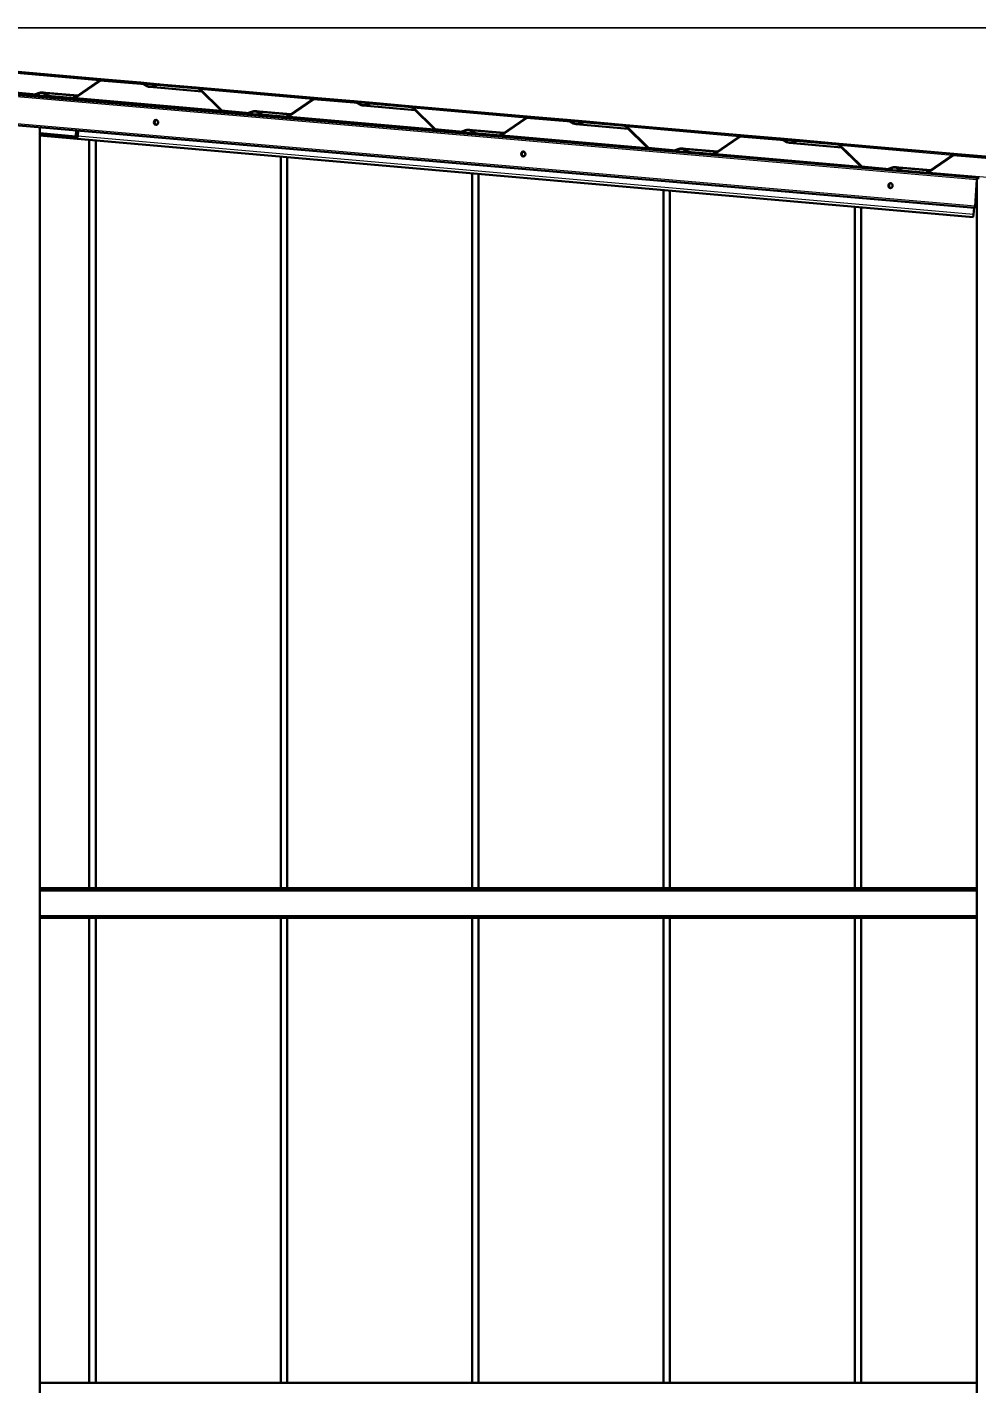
# Model space of a CAD drawing. Header units: millimetres. Extents: x 27997 to 40775, y -3198 to 5652.
# Drawn here: x 32957 to 34453, y 3399 to 5536 of the extents above; entities that cross this region are included whole.
import ezdxf

# ---------------------------------------------------------------- set-up
doc = ezdxf.new("R2010")
doc.units = ezdxf.units.MM
doc.linetypes.add('K5LT_BASIC', pattern=[0])
doc.linetypes.add('K5LT_THIN', pattern=[0])
doc.layers.add('0 VIEW0', color=7, linetype='Continuous')
doc.styles.get("Standard").update_dxf_attribs({"font": 'verdana.TTF'})
doc.dimstyles.new('ISO-25', dxfattribs={"dimtxt": 80, "dimasz": 85, "dimexe": 20, "dimexo": 0, "dimgap": 20, "dimtad": 1, "dimtxsty": 'Standard', "dimcen": 2.5, "dimadec": 0, "dimazin": 0, "dimtfac": 1, "dimtmove": 0, "dimatfit": 3, "dimfxl": 1, "dimarcsym": 0})

# ---------------------------------------------------------------- blocks, each defined once
blk = doc.blocks.new('*D131')
at = {"layer": '0 VIEW0', "color": 0, "lineweight": -2}
for p, q in [((32154.649292, 5534.515616), (36489.128625, 5536.132363)), ((32154.646327, 5534.447417), (36472.631958, 5156.672625))]:
    blk.add_line(p, q, dxfattribs=at)
blk.add_arc((32153.870131, 5534.515325), 4315.258795, 356.128604, 358.892767, dxfattribs=at)
at = {"layer": '0 VIEW0', "color": 0}
for points in [[(36482.489215, 5450.994479), (36454.157154, 5451.26296), (36469.128627, 5536.124903)], [(36445.157749, 5244.256798), (36473.406217, 5242.065491), (36452.708064, 5158.41574)]]:
    blk.add_solid(points, dxfattribs=at)
at = {"layer": 'Defpoints', "color": 0}
for p in [(32153.870131, 5534.515325), (32154.646327, 5534.447417), (32154.649292, 5534.515616), (36461.859355, 5284.140961)]:
    blk.add_point(p, dxfattribs=at)
at = {"layer": '0 VIEW0', "color": 0, "insert": (36403.554878, 5349.764146), "char_height": 80, "attachment_point": 5, "rotation": 87.510685572}
blk.add_mtext('5%%d', dxfattribs=at)
blk = doc.blocks.new('*D180')
at = {"layer": '0 VIEW0', "color": 0, "lineweight": -2}
for p, q in [((32153.9, 5534.5), (31933.1, 5534.5)), ((31953.1, 1732.1), (31953.1, 5449.5)), ((33242.9, 1647.1), (31933.1, 1647.1))]:
    blk.add_line(p, q, dxfattribs=at)
at = {"layer": '0 VIEW0', "color": 0}
for points in [[(31967.3, 5449.5), (31938.9, 5449.5), (31953.1, 5534.5)], [(31938.9, 1732.1), (31967.3, 1732.1), (31953.1, 1647.1)]]:
    blk.add_solid(points, dxfattribs=at)
at = {"layer": 'Defpoints', "color": 0}
for p in [(31953.1, 5534.5), (32153.9, 5534.5), (33242.9, 1647.1)]:
    blk.add_point(p, dxfattribs=at)
at = {"layer": '0 VIEW0', "color": 0, "insert": (31890.5, 3590.8), "char_height": 80, "attachment_point": 5, "rotation": 90}
blk.add_mtext('4990*', dxfattribs=at)

msp = doc.modelspace()

# ---------------------------------------------------------------- linework, layer by layer
at = {"layer": '0 VIEW0', "color": 5, "linetype": 'K5LT_THIN', "lineweight": 9}
for p, q in [((34452.974736, 5295.79366), (32216.240689, 5488.41555)), ((34453.128528, 5298.225039), (32217.559986, 5490.746559)), ((34388.959599, 5304.556298), (32226.909917, 5490.746559)), ((32893.380321, 5467.584969), (33070.792464, 5452.063418)), ((33071.53548, 5451.684069), (33141.916184, 5445.526555)), ((34450.264738, 5253.835497), (32213.530691, 5446.457386)), ((32926.520538, 5435.049079), (32971.364327, 5431.125756)), ((32970.201088, 5429.968302), (32988.606711, 5428.358018)), ((32976.124654, 5432.322614), (32983.18196, 5431.70518)), ((32983.835338, 5432.061079), (33035.123766, 5427.573923)), ((33140.971608, 5446.868419), (33159.37723, 5445.258136)), ((33146.396359, 5443.521258), (33153.453665, 5442.903823)), ((33154.035316, 5442.439873), (33230.860658, 5435.718526)), ((33159.958881, 5444.794185), (33227.358498, 5438.897483)), ((33229.392297, 5438.187731), (33406.804441, 5422.666179)), ((32976.177432, 5426.223692), (32976.177432, 5428.158722)), ((32989.260089, 5428.713918), (33031.122791, 5425.051406)), ((33033.248939, 5425.39721), (33261.734913, 5405.407277)), ((33407.547457, 5422.28683), (33477.92816, 5416.129316)), ((33476.983584, 5417.47118), (33495.389206, 5415.860897)), ((33482.408335, 5414.124019), (33489.465641, 5413.506584)), ((33490.047292, 5413.042634), (33566.872634, 5406.321287)), ((33495.970857, 5415.396946), (33563.370474, 5409.500244)), ((33565.404273, 5408.790492), (33742.816417, 5393.268941)), ((33262.532514, 5405.65184), (33307.376303, 5401.728517)), ((33306.213065, 5400.571063), (33324.618687, 5398.96078)), ((33312.13663, 5402.925375), (33319.193936, 5402.307941)), ((33319.847314, 5402.663841), (33371.135742, 5398.176685)), ((33325.272065, 5399.316679), (33367.134767, 5395.654167)), ((33369.260916, 5395.999971), (33597.746889, 5376.010039)), ((33743.559433, 5392.889591), (33813.940136, 5386.732077)), ((33812.99556, 5388.073942), (33831.401183, 5386.463658)), ((32976.177432, 2574.347179), (32976.177432, 5378.534689)), ((33033.057897, 5364.522036), (32976.699371, 5369.452768)), ((33598.54449, 5376.254602), (33643.388279, 5372.331278)), ((33642.225041, 5371.173824), (33660.630663, 5369.563541)), ((33648.148606, 5373.528137), (33655.205912, 5372.910702)), ((33655.859291, 5373.266602), (33707.147718, 5368.779446)), ((33661.284041, 5369.919441), (33703.146744, 5366.256929)), ((33705.272892, 5366.602732), (33933.758865, 5346.6128)), ((33818.420311, 5384.72678), (33825.477617, 5384.109346)), ((33826.059268, 5383.645395), (33902.884611, 5376.924049)), ((33831.982833, 5385.999708), (33899.38245, 5380.103005)), ((33901.416249, 5379.393253), (34078.828393, 5363.871702)), ((34447.88161, 5240.741), (33036.418924, 5364.227984)), ((33934.556466, 5346.857363), (33979.400255, 5342.93404)), ((33984.160582, 5344.130898), (33991.217889, 5343.513464)), ((33991.871267, 5343.869363), (34043.159695, 5339.382207)), ((34079.571409, 5363.492352), (34149.952113, 5357.334839)), ((34149.007536, 5358.676703), (34167.413159, 5357.06642)), ((34154.432287, 5355.329541), (34161.489594, 5354.712107)), ((34162.071244, 5354.248156), (34238.896587, 5347.52681)), ((34167.994809, 5356.602469), (34235.394426, 5350.705766)), ((34237.428225, 5349.996015), (34414.840369, 5334.474463)), ((33978.237017, 5341.776585), (33996.64264, 5340.166302)), ((33997.296018, 5340.522202), (34039.15872, 5336.85969)), ((34041.284868, 5337.205494), (34269.770841, 5317.215561)), ((34415.583385, 5334.095114), (34485.964089, 5327.9376)), ((34270.568443, 5317.460124), (34315.412231, 5313.536801)), ((34314.248993, 5312.379347), (34332.654616, 5310.769063)), ((34320.172558, 5314.733659), (34327.229865, 5314.116225)), ((34327.883243, 5314.472125), (34379.171671, 5309.984969)), ((34333.307994, 5311.124963), (34375.170696, 5307.462451)), ((34377.296844, 5307.808255), (34605.782818, 5287.818322)), ((32976.699371, 4175.5229), (34452.974736, 4175.5229)), ((32976.699371, 4136.564854), (34452.974736, 4136.564854))]:
    msp.add_line(p, q, dxfattribs=at)
at = {"layer": '0 VIEW0', "color": 5, "linetype": 'K5LT_BASIC', "lineweight": 30}
for p, q in [((32226.959918, 5490.744413), (34387.384385, 5304.694112)), ((32886.201124, 5470.444666), (33078.359174, 5453.633015)), ((32886.201124, 5470.444666), (33078.359174, 5453.633015)), ((32886.201124, 5470.444666), (33078.359174, 5453.633015)), ((32886.201124, 5470.444666), (33078.359174, 5453.633015)), ((32886.201124, 5470.444666), (33078.359174, 5453.633015)), ((32886.201124, 5470.444666), (33078.359174, 5453.633015)), ((32886.201124, 5470.444666), (33078.359174, 5453.633015)), ((32886.201124, 5470.444666), (33078.359174, 5453.633015)), ((32886.201124, 5470.444666), (33078.359174, 5453.633015)), ((32886.201124, 5470.444666), (33078.359174, 5453.633015)), ((32886.201124, 5470.444666), (33078.359174, 5453.633015)), ((32886.201124, 5470.444666), (33078.359174, 5453.633015)), ((32886.201124, 5470.444666), (33078.359174, 5453.633015)), ((32886.201124, 5470.444666), (33078.359174, 5453.633015)), ((32886.201124, 5470.444666), (33078.359174, 5453.633015)), ((32886.201124, 5470.444666), (33078.359174, 5453.633015)), ((32886.201124, 5470.444666), (33078.359174, 5453.633015)), ((32886.201124, 5470.444666), (33078.359174, 5453.633015)), ((32909.088562, 5468.442274), (33078.359174, 5453.633015)), ((32938.10982, 5465.903243), (33078.359174, 5453.633015)), ((33070.792464, 5452.063418), (33032.505923, 5425.776559)), ((33033.248939, 5425.39721), (33071.53548, 5451.684069)), ((33078.311639, 5453.089677), (33135.125296, 5448.119127)), ((33135.172832, 5448.662464), (33078.359174, 5453.633015)), ((32214.498876, 5444.128523), (34450.117419, 5251.602698)), ((32932.902134, 5431.94482), (32964.178876, 5429.208459)), ((32964.226412, 5429.751797), (32932.94967, 5432.488157)), ((32964.178876, 5429.208459), (32994.405487, 5426.563974)), ((32964.178876, 5429.208459), (32994.405479, 5426.563974)), ((32964.178876, 5429.208459), (32994.405479, 5426.563974)), ((32964.178876, 5429.208459), (32994.405487, 5426.563974)), ((32964.178876, 5429.208459), (32994.405479, 5426.563974)), ((32964.178876, 5429.208459), (32994.405487, 5426.563974)), ((32964.178876, 5429.208459), (32994.405487, 5426.563974)), ((32964.178876, 5429.208459), (32994.405479, 5426.563974)), ((32964.178876, 5429.208459), (32994.405479, 5426.563974)), ((32964.178876, 5429.208459), (32994.405479, 5426.563974)), ((32964.178876, 5429.208459), (32994.405487, 5426.563974)), ((32964.178876, 5429.208459), (32994.405487, 5426.563974)), ((32964.178876, 5429.208459), (32994.405487, 5426.563974)), ((32964.178876, 5429.208459), (32994.405479, 5426.563974)), ((32964.178876, 5429.208459), (32994.405487, 5426.563974)), ((32964.178876, 5429.208459), (32994.405479, 5426.563974)), ((32964.178876, 5429.208459), (32994.405479, 5426.563974)), ((32964.178876, 5429.208459), (32994.405479, 5426.563974)), ((32964.178876, 5429.208459), (32994.405479, 5426.563974)), ((32975.543003, 5432.786565), (32969.619438, 5430.432252)), ((32970.201088, 5429.968302), (32976.124654, 5432.322614)), ((32979.76754, 5433.319588), (33036.289838, 5428.374528)), ((32983.18196, 5431.70518), (32988.606711, 5428.358018)), ((32989.260089, 5428.713918), (32983.835338, 5432.061079)), ((33135.172832, 5448.662464), (33165.399443, 5446.017978)), ((33135.172832, 5448.662464), (33165.399443, 5446.017978)), ((33135.172832, 5448.662464), (33165.399443, 5446.017978)), ((33135.172832, 5448.662464), (33165.399443, 5446.017978)), ((33135.172832, 5448.662464), (33165.399443, 5446.017978)), ((33135.172832, 5448.662464), (33165.399443, 5446.017978)), ((33135.172832, 5448.662464), (33165.399443, 5446.017978)), ((33135.172832, 5448.662464), (33165.399443, 5446.017978)), ((33135.172832, 5448.662464), (33165.399443, 5446.017978)), ((33135.172832, 5448.662464), (33165.399443, 5446.017978)), ((33135.172832, 5448.662464), (33165.399443, 5446.017978)), ((33135.172832, 5448.662464), (33165.399443, 5446.017978)), ((33135.172832, 5448.662464), (33165.399443, 5446.017978)), ((33135.172832, 5448.662464), (33165.399443, 5446.017978)), ((33135.172832, 5448.662464), (33165.399443, 5446.017978)), ((33135.172832, 5448.662464), (33165.399443, 5446.017978)), ((33135.172832, 5448.662464), (33165.399443, 5446.017978)), ((33135.172832, 5448.662464), (33165.399443, 5446.017978)), ((33135.172832, 5448.662464), (33165.399443, 5446.017978)), ((33135.172832, 5448.662464), (33165.399443, 5446.017978)), ((33135.172832, 5448.662464), (33165.399443, 5446.017978)), ((33140.31823, 5446.512519), (33145.74298, 5443.165358)), ((33146.396359, 5443.521258), (33140.971608, 5446.868419)), ((33149.810779, 5441.906849), (33231.869992, 5434.727598)), ((33159.37723, 5445.258136), (33153.453665, 5442.903823)), ((33154.035316, 5442.439873), (33159.958881, 5444.794185)), ((33165.351907, 5445.474641), (33222.165564, 5440.50409)), ((33222.2131, 5441.047427), (33165.399443, 5446.017978)), ((33222.2131, 5441.047427), (33414.371151, 5424.235776)), ((33222.2131, 5441.047427), (33414.371151, 5424.235776)), ((33222.2131, 5441.047427), (33414.371151, 5424.235776)), ((33222.2131, 5441.047427), (33414.371151, 5424.235776)), ((33222.2131, 5441.047427), (33414.371151, 5424.235776)), ((33222.2131, 5441.047427), (33414.371151, 5424.235776)), ((33222.2131, 5441.047427), (33414.371151, 5424.235776)), ((33222.2131, 5441.047427), (33414.371151, 5424.235776)), ((33222.2131, 5441.047427), (33414.371151, 5424.235776)), ((33222.2131, 5441.047427), (33414.371151, 5424.235776)), ((33222.2131, 5441.047427), (33414.371151, 5424.235776)), ((33222.2131, 5441.047427), (33414.371151, 5424.235776)), ((33222.2131, 5441.047427), (33414.371151, 5424.235776)), ((33222.2131, 5441.047427), (33414.371151, 5424.235776)), ((33222.2131, 5441.047427), (33414.371151, 5424.235776)), ((33222.2131, 5441.047427), (33414.371151, 5424.235776)), ((33222.2131, 5441.047427), (33414.371151, 5424.235776)), ((33222.2131, 5441.047427), (33414.371151, 5424.235776)), ((33222.2131, 5441.047427), (33414.371151, 5424.235776)), ((33222.2131, 5441.047427), (33414.371151, 5424.235776)), ((33222.2131, 5441.047427), (33414.371151, 5424.235776)), ((33222.2131, 5441.047427), (33414.371151, 5424.235776)), ((33228.594696, 5437.943168), (33261.734913, 5405.407277)), ((33262.532514, 5405.65184), (33229.392297, 5438.187731)), ((32976.699371, 5426.178744), (32976.699371, 5428.113058)), ((32994.405487, 5426.563974), (32976.699371, 5428.113058)), ((32994.405487, 5426.563974), (33025.682229, 5423.827613)), ((33025.729765, 5424.37095), (32994.453023, 5427.107311)), ((33034.789996, 5423.030787), (33025.682229, 5423.827613)), ((33025.682229, 5423.827613), (33268.91411, 5402.547581)), ((33025.682229, 5423.827613), (33268.91411, 5402.547581)), ((33025.682229, 5423.827613), (33268.91411, 5402.547581)), ((33025.682229, 5423.827613), (33268.91411, 5402.547581)), ((33025.682229, 5423.827613), (33268.91411, 5402.547581)), ((33025.682229, 5423.827613), (33268.91411, 5402.547581)), ((33025.682229, 5423.827613), (33268.91411, 5402.547581)), ((33025.682229, 5423.827613), (33268.914101, 5402.547582)), ((33025.682229, 5423.827613), (33268.914101, 5402.547582)), ((33025.682229, 5423.827613), (33268.91411, 5402.547581)), ((33025.682229, 5423.827613), (33268.91411, 5402.547581)), ((33025.682229, 5423.827613), (33268.91411, 5402.547581)), ((33025.682229, 5423.827613), (33268.91411, 5402.547581)), ((33025.682229, 5423.827613), (33268.91411, 5402.547581)), ((33025.682229, 5423.827613), (33268.91411, 5402.547581)), ((33025.682229, 5423.827613), (33268.914101, 5402.547582)), ((33025.682229, 5423.827613), (33268.91411, 5402.547581)), ((33025.682229, 5423.827613), (33268.914101, 5402.547582)), ((33025.682229, 5423.827613), (33268.914101, 5402.547582)), ((33268.91411, 5402.547581), (33034.789996, 5423.030787)), ((33034.789996, 5423.030787), (33268.914101, 5402.547582)), ((33034.789996, 5423.030787), (33268.914101, 5402.547582)), ((33034.789996, 5423.030787), (33268.914101, 5402.547582)), ((33406.804441, 5422.666179), (33368.5179, 5396.379321)), ((33369.260916, 5395.999971), (33407.547457, 5422.28683)), ((33414.323615, 5423.692439), (33471.137272, 5418.721888)), ((33471.184808, 5419.265225), (33414.371151, 5424.235776)), ((33471.184808, 5419.265225), (33501.411419, 5416.620739)), ((33471.184808, 5419.265225), (33501.411419, 5416.620739)), ((33471.184808, 5419.265225), (33501.411419, 5416.620739)), ((33471.184808, 5419.265225), (33501.411419, 5416.620739)), ((33471.184808, 5419.265225), (33501.411419, 5416.620739)), ((33471.184808, 5419.265225), (33501.411419, 5416.620739)), ((33471.184808, 5419.265225), (33501.411419, 5416.620739)), ((33471.184808, 5419.265225), (33501.411419, 5416.620739)), ((33471.184808, 5419.265225), (33501.411419, 5416.620739)), ((33471.184808, 5419.265225), (33501.411419, 5416.620739)), ((33471.184808, 5419.265225), (33501.411419, 5416.620739)), ((33471.184808, 5419.265225), (33501.411419, 5416.620739)), ((33471.184808, 5419.265225), (33501.411419, 5416.620739)), ((33471.184808, 5419.265225), (33501.411419, 5416.620739)), ((33471.184808, 5419.265225), (33501.411419, 5416.620739)), ((33471.184808, 5419.265225), (33501.411419, 5416.620739)), ((33471.184808, 5419.265225), (33501.411419, 5416.620739)), ((33471.184808, 5419.265225), (33501.411419, 5416.620739)), ((33471.184808, 5419.265225), (33501.411419, 5416.620739)), ((33471.184808, 5419.265225), (33501.411419, 5416.620739)), ((33471.184808, 5419.265225), (33501.411419, 5416.620739)), ((33471.184808, 5419.265225), (33501.411419, 5416.620739)), ((33471.184808, 5419.265225), (33501.411419, 5416.620739)), ((33476.330206, 5417.115281), (33481.754957, 5413.768119)), ((33482.408335, 5414.124019), (33476.983584, 5417.47118)), ((33485.822755, 5412.50961), (33567.881968, 5405.330359)), ((33495.389206, 5415.860897), (33489.465641, 5413.506584)), ((33490.047292, 5413.042634), (33495.970857, 5415.396946)), ((33501.363883, 5416.077402), (33558.17754, 5411.106851)), ((33558.225076, 5411.650188), (33501.411419, 5416.620739)), ((33558.225076, 5411.650188), (33750.383127, 5394.838537)), ((33558.225076, 5411.650188), (33750.383127, 5394.838537)), ((33558.225076, 5411.650188), (33750.383127, 5394.838537)), ((33558.225076, 5411.650188), (33750.383127, 5394.838537)), ((33558.225076, 5411.650188), (33750.383127, 5394.838537)), ((33558.225076, 5411.650188), (33750.383127, 5394.838537)), ((33558.225076, 5411.650188), (33750.383127, 5394.838537)), ((33558.225076, 5411.650188), (33750.383127, 5394.838537)), ((33558.225076, 5411.650188), (33750.383127, 5394.838537)), ((33558.225076, 5411.650188), (33750.383127, 5394.838537)), ((33558.225076, 5411.650188), (33750.383127, 5394.838537)), ((33558.225076, 5411.650188), (33750.383127, 5394.838537)), ((33558.225076, 5411.650188), (33750.383127, 5394.838537)), ((33558.225076, 5411.650188), (33750.383127, 5394.838537)), ((33558.225076, 5411.650188), (33750.383127, 5394.838537)), ((33558.225076, 5411.650188), (33750.383127, 5394.838537)), ((33558.225076, 5411.650188), (33750.383127, 5394.838537)), ((33558.225076, 5411.650188), (33750.383127, 5394.838537)), ((33558.225076, 5411.650188), (33750.383127, 5394.838537)), ((33558.225076, 5411.650188), (33750.383127, 5394.838537)), ((33558.225076, 5411.650188), (33750.383127, 5394.838537)), ((33558.225076, 5411.650188), (33750.383127, 5394.838537)), ((33558.225076, 5411.650188), (33750.383127, 5394.838537)), ((33558.225076, 5411.650188), (33750.383127, 5394.838537)), ((33564.606672, 5408.545929), (33597.746889, 5376.010039)), ((33598.54449, 5376.254602), (33565.404273, 5408.790492)), ((33268.91411, 5402.547581), (33300.190852, 5399.811221)), ((33300.238388, 5400.354558), (33268.961646, 5403.090918)), ((33330.417463, 5397.166735), (33300.190852, 5399.811221)), ((33300.190852, 5399.811221), (33330.417463, 5397.166735)), ((33300.190852, 5399.811221), (33330.417463, 5397.166735)), ((33300.190852, 5399.811221), (33330.417463, 5397.166735)), ((33300.190852, 5399.811221), (33330.417463, 5397.166735)), ((33300.190852, 5399.811221), (33330.417463, 5397.166735)), ((33300.190852, 5399.811221), (33330.417463, 5397.166735)), ((33300.190852, 5399.811221), (33330.417463, 5397.166735)), ((33300.190852, 5399.811221), (33330.417463, 5397.166735)), ((33300.190852, 5399.811221), (33330.417463, 5397.166735)), ((33300.190852, 5399.811221), (33330.417463, 5397.166735)), ((33300.190852, 5399.811221), (33330.417463, 5397.166735)), ((33300.190852, 5399.811221), (33330.417463, 5397.166735)), ((33300.190852, 5399.811221), (33330.417463, 5397.166735)), ((33300.190852, 5399.811221), (33330.417463, 5397.166735)), ((33300.190852, 5399.811221), (33330.417463, 5397.166735)), ((33300.190852, 5399.811221), (33330.417463, 5397.166735)), ((33300.190852, 5399.811221), (33330.417463, 5397.166735)), ((33300.190852, 5399.811221), (33330.417463, 5397.166735)), ((33300.190852, 5399.811221), (33330.417463, 5397.166735)), ((33300.190852, 5399.811221), (33330.417463, 5397.166735)), ((33300.190852, 5399.811221), (33330.417463, 5397.166735)), ((33300.190852, 5399.811221), (33330.417463, 5397.166735)), ((33300.190852, 5399.811221), (33330.417463, 5397.166735)), ((33311.554979, 5403.389326), (33305.631414, 5401.035014)), ((33306.213065, 5400.571063), (33312.13663, 5402.925375)), ((33315.779516, 5403.92235), (33372.301815, 5398.977289)), ((33319.193936, 5402.307941), (33324.618687, 5398.96078)), ((33325.272065, 5399.316679), (33319.847314, 5402.663841)), ((33330.417463, 5397.166735), (33361.694206, 5394.430375)), ((33361.741741, 5394.973712), (33330.464999, 5397.710072)), ((33604.926086, 5373.150342), (33361.694206, 5394.430375)), ((33361.694206, 5394.430375), (33604.926076, 5373.150343)), ((33361.694206, 5394.430375), (33604.926076, 5373.150343)), ((33361.694206, 5394.430375), (33604.926076, 5373.150343)), ((33361.694206, 5394.430375), (33604.926076, 5373.150343)), ((33361.694206, 5394.430375), (33604.926076, 5373.150343)), ((33361.694206, 5394.430375), (33604.926076, 5373.150343)), ((33361.694206, 5394.430375), (33604.926076, 5373.150343)), ((33361.694206, 5394.430375), (33604.926076, 5373.150343)), ((33361.694206, 5394.430375), (33604.926086, 5373.150342)), ((33361.694206, 5394.430375), (33604.926076, 5373.150343)), ((33361.694206, 5394.430375), (33604.926076, 5373.150343)), ((33361.694206, 5394.430375), (33604.926076, 5373.150343)), ((33361.694206, 5394.430375), (33604.926076, 5373.150343)), ((33361.694206, 5394.430375), (33604.926076, 5373.150343)), ((33361.694206, 5394.430375), (33604.926086, 5373.150342)), ((33361.694206, 5394.430375), (33604.926076, 5373.150343)), ((33361.694206, 5394.430375), (33604.926076, 5373.150343)), ((33361.694206, 5394.430375), (33604.926076, 5373.150343)), ((33361.694206, 5394.430375), (33604.926076, 5373.150343)), ((33361.694206, 5394.430375), (33604.926076, 5373.150343)), ((33361.694206, 5394.430375), (33604.926076, 5373.150343)), ((33361.694206, 5394.430375), (33604.926076, 5373.150343)), ((33361.694206, 5394.430375), (33604.926076, 5373.150343)), ((33361.694206, 5394.430375), (33604.926076, 5373.150343)), ((33742.816417, 5393.268941), (33704.529876, 5366.982082)), ((33705.272892, 5366.602732), (33743.559433, 5392.889591)), ((33750.335591, 5394.2952), (33807.149248, 5389.324649)), ((33807.196784, 5389.867986), (33750.383127, 5394.838537)), ((33807.196784, 5389.867986), (33837.423395, 5387.2235)), ((33807.196784, 5389.867986), (33837.423395, 5387.2235)), ((33807.196784, 5389.867986), (33837.423395, 5387.2235)), ((33807.196784, 5389.867986), (33837.423395, 5387.2235)), ((33807.196784, 5389.867986), (33837.423395, 5387.2235)), ((33807.196784, 5389.867986), (33837.423395, 5387.2235)), ((33807.196784, 5389.867986), (33837.423395, 5387.2235)), ((33807.196784, 5389.867986), (33837.423395, 5387.2235)), ((33807.196784, 5389.867986), (33837.423395, 5387.2235)), ((33807.196784, 5389.867986), (33837.423395, 5387.2235)), ((33807.196784, 5389.867986), (33837.423395, 5387.2235)), ((33807.196784, 5389.867986), (33837.423395, 5387.2235)), ((33807.196784, 5389.867986), (33837.423395, 5387.2235)), ((33807.196784, 5389.867986), (33837.423395, 5387.2235)), ((33807.196784, 5389.867986), (33837.423395, 5387.2235)), ((33807.196784, 5389.867986), (33837.423395, 5387.2235)), ((33807.196784, 5389.867986), (33837.423395, 5387.2235)), ((33807.196784, 5389.867986), (33837.423395, 5387.2235)), ((33807.196784, 5389.867986), (33837.423395, 5387.2235)), ((33807.196784, 5389.867986), (33837.423395, 5387.2235)), ((33807.196784, 5389.867986), (33837.423395, 5387.2235)), ((33807.196784, 5389.867986), (33837.423395, 5387.2235)), ((33807.196784, 5389.867986), (33837.423395, 5387.2235)), ((33807.196784, 5389.867986), (33837.423395, 5387.2235)), ((33807.196784, 5389.867986), (33837.423395, 5387.2235)), ((33812.342182, 5387.718042), (33817.766933, 5384.37088)), ((33818.420311, 5384.72678), (33812.99556, 5388.073942)), ((33831.401183, 5386.463658), (33825.477617, 5384.109346)), ((33837.375859, 5386.680163), (33894.189516, 5381.709612)), ((33894.237052, 5382.25295), (33837.423395, 5387.2235)), ((32976.699371, 2574.347179), (32976.699371, 5378.489741)), ((33029.527098, 5362.875598), (32976.699371, 5367.497425)), ((32976.699371, 5365.542082), (33029.357328, 5360.935108)), ((33033.849327, 5373.568131), (33033.057897, 5364.522036)), ((33036.418924, 5364.227984), (33037.210755, 5373.278653)), ((33604.926086, 5373.150342), (33636.202828, 5370.413982)), ((33636.250364, 5370.957319), (33604.973622, 5373.69368)), ((33666.429439, 5367.769496), (33636.202828, 5370.413982)), ((33636.202828, 5370.413982), (33666.429429, 5367.769497)), ((33636.202828, 5370.413982), (33666.429439, 5367.769496)), ((33636.202828, 5370.413982), (33666.429429, 5367.769497)), ((33636.202828, 5370.413982), (33666.429439, 5367.769496)), ((33636.202828, 5370.413982), (33666.429429, 5367.769497)), ((33636.202828, 5370.413982), (33666.429429, 5367.769497)), ((33636.202828, 5370.413982), (33666.429429, 5367.769497)), ((33636.202828, 5370.413982), (33666.429429, 5367.769497)), ((33636.202828, 5370.413982), (33666.429429, 5367.769497)), ((33636.202828, 5370.413982), (33666.429439, 5367.769496)), ((33636.202828, 5370.413982), (33666.429429, 5367.769497)), ((33636.202828, 5370.413982), (33666.429429, 5367.769497)), ((33636.202828, 5370.413982), (33666.429429, 5367.769497)), ((33636.202828, 5370.413982), (33666.429429, 5367.769497)), ((33636.202828, 5370.413982), (33666.429429, 5367.769497)), ((33636.202828, 5370.413982), (33666.429439, 5367.769496)), ((33636.202828, 5370.413982), (33666.429429, 5367.769497)), ((33636.202828, 5370.413982), (33666.429429, 5367.769497)), ((33636.202828, 5370.413982), (33666.429429, 5367.769497)), ((33636.202828, 5370.413982), (33666.429429, 5367.769497)), ((33636.202828, 5370.413982), (33666.429429, 5367.769497)), ((33636.202828, 5370.413982), (33666.429429, 5367.769497)), ((33636.202828, 5370.413982), (33666.429429, 5367.769497)), ((33636.202828, 5370.413982), (33666.429429, 5367.769497)), ((33636.202828, 5370.413982), (33666.429429, 5367.769497)), ((33647.566955, 5373.992087), (33641.64339, 5371.637775)), ((33642.225041, 5371.173824), (33648.148606, 5373.528137)), ((33651.791492, 5374.525111), (33708.313791, 5369.580051)), ((33655.205912, 5372.910702), (33660.630663, 5369.563541)), ((33661.284041, 5369.919441), (33655.859291, 5373.266602)), ((33666.429439, 5367.769496), (33697.706182, 5365.033136)), ((33697.753718, 5365.576473), (33666.476975, 5368.312833)), ((33940.938062, 5343.753104), (33697.706182, 5365.033136)), ((33697.706182, 5365.033136), (33940.938062, 5343.753104)), ((33697.706182, 5365.033136), (33940.938062, 5343.753104)), ((33697.706182, 5365.033136), (33940.938062, 5343.753104)), ((33697.706182, 5365.033136), (33940.938062, 5343.753104)), ((33697.706182, 5365.033136), (33940.938062, 5343.753104)), ((33697.706182, 5365.033136), (33940.938062, 5343.753104)), ((33697.706182, 5365.033136), (33940.938062, 5343.753104)), ((33697.706182, 5365.033136), (33940.938062, 5343.753104)), ((33697.706182, 5365.033136), (33940.938062, 5343.753104)), ((33697.706182, 5365.033136), (33940.938062, 5343.753104)), ((33697.706182, 5365.033136), (33940.938062, 5343.753104)), ((33697.706182, 5365.033136), (33940.938062, 5343.753104)), ((33697.706182, 5365.033136), (33940.938062, 5343.753104)), ((33697.706182, 5365.033136), (33940.938062, 5343.753104)), ((33697.706182, 5365.033136), (33940.938062, 5343.753104)), ((33697.706182, 5365.033136), (33940.938062, 5343.753104)), ((33697.706182, 5365.033136), (33940.938062, 5343.753104)), ((33697.706182, 5365.033136), (33940.938062, 5343.753104)), ((33697.706182, 5365.033136), (33940.938062, 5343.753104)), ((33697.706182, 5365.033136), (33940.938062, 5343.753104)), ((33697.706182, 5365.033136), (33940.938062, 5343.753104)), ((33697.706182, 5365.033136), (33940.938062, 5343.753104)), ((33697.706182, 5365.033136), (33940.938062, 5343.753104)), ((33697.706182, 5365.033136), (33940.938062, 5343.753104)), ((33697.706182, 5365.033136), (33940.938062, 5343.753104)), ((33697.706182, 5365.033136), (33940.938062, 5343.753104)), ((33821.834731, 5383.112371), (33903.893944, 5375.933121)), ((33826.059268, 5383.645395), (33831.982833, 5385.999708)), ((33894.237052, 5382.25295), (34086.395103, 5365.441298)), ((33894.237052, 5382.25295), (34086.395103, 5365.441298)), ((33894.237052, 5382.25295), (34086.395103, 5365.441298)), ((33894.237052, 5382.25295), (34086.395103, 5365.441298)), ((33894.237052, 5382.25295), (34086.395103, 5365.441298)), ((33894.237052, 5382.25295), (34086.395103, 5365.441298)), ((33894.237052, 5382.25295), (34086.395103, 5365.441298)), ((33894.237052, 5382.25295), (34086.395103, 5365.441298)), ((33894.237052, 5382.25295), (34086.395103, 5365.441298)), ((33894.237052, 5382.25295), (34086.395103, 5365.441298)), ((33894.237052, 5382.25295), (34086.395103, 5365.441298)), ((33894.237052, 5382.25295), (34086.395103, 5365.441298)), ((33894.237052, 5382.25295), (34086.395103, 5365.441298)), ((33894.237052, 5382.25295), (34086.395103, 5365.441298)), ((33894.237052, 5382.25295), (34086.395103, 5365.441298)), ((33894.237052, 5382.25295), (34086.395103, 5365.441298)), ((33894.237052, 5382.25295), (34086.395103, 5365.441298)), ((33894.237052, 5382.25295), (34086.395103, 5365.441298)), ((33894.237052, 5382.25295), (34086.395103, 5365.441298)), ((33894.237052, 5382.25295), (34086.395103, 5365.441298)), ((33894.237052, 5382.25295), (34086.395103, 5365.441298)), ((33894.237052, 5382.25295), (34086.395103, 5365.441298)), ((33894.237052, 5382.25295), (34086.395103, 5365.441298)), ((33894.237052, 5382.25295), (34086.395103, 5365.441298)), ((33894.237052, 5382.25295), (34086.395103, 5365.441298)), ((33894.237052, 5382.25295), (34086.395103, 5365.441298)), ((33900.618648, 5379.14869), (33933.758865, 5346.6128)), ((33934.556466, 5346.857363), (33901.416249, 5379.393253)), ((34143.20876, 5360.470748), (34086.395103, 5365.441298)), ((34447.542068, 5236.86002), (33029.357328, 5360.935108)), ((33054.551451, 5358.730907), (33054.551451, 4179.418705)), ((33064.641585, 4179.418705), (33064.641585, 5357.848135)), ((33940.938062, 5343.753104), (33972.214805, 5341.016743)), ((33972.26234, 5341.56008), (33940.985598, 5344.296441)), ((33983.578932, 5344.594849), (33977.655366, 5342.240536)), ((33978.237017, 5341.776585), (33984.160582, 5344.130898)), ((33987.803469, 5345.127872), (34044.325767, 5340.182812)), ((33997.296018, 5340.522202), (33991.871267, 5343.869363)), ((34078.828393, 5363.871702), (34040.541852, 5337.584843)), ((34041.284868, 5337.205494), (34079.571409, 5363.492352)), ((34086.347567, 5364.897961), (34143.161224, 5359.92741)), ((34143.20876, 5360.470748), (34173.435371, 5357.826262)), ((34143.20876, 5360.470748), (34173.435371, 5357.826262)), ((34143.20876, 5360.470748), (34173.435371, 5357.826262)), ((34143.20876, 5360.470748), (34173.435371, 5357.826262)), ((34143.20876, 5360.470748), (34173.435371, 5357.826262)), ((34143.20876, 5360.470748), (34173.435371, 5357.826262)), ((34143.20876, 5360.470748), (34173.435371, 5357.826262)), ((34143.20876, 5360.470748), (34173.435371, 5357.826262)), ((34143.20876, 5360.470748), (34173.435371, 5357.826262)), ((34143.20876, 5360.470748), (34173.435371, 5357.826262)), ((34143.20876, 5360.470748), (34173.435371, 5357.826262)), ((34143.20876, 5360.470748), (34173.435371, 5357.826262)), ((34143.20876, 5360.470748), (34173.435371, 5357.826262)), ((34143.20876, 5360.470748), (34173.435371, 5357.826262)), ((34143.20876, 5360.470748), (34173.435371, 5357.826262)), ((34143.20876, 5360.470748), (34173.435371, 5357.826262)), ((34143.20876, 5360.470748), (34173.435371, 5357.826262)), ((34143.20876, 5360.470748), (34173.435371, 5357.826262)), ((34143.20876, 5360.470748), (34173.435371, 5357.826262)), ((34143.20876, 5360.470748), (34173.435371, 5357.826262)), ((34143.20876, 5360.470748), (34173.435371, 5357.826262)), ((34143.20876, 5360.470748), (34173.435371, 5357.826262)), ((34143.20876, 5360.470748), (34173.435371, 5357.826262)), ((34143.20876, 5360.470748), (34173.435371, 5357.826262)), ((34143.20876, 5360.470748), (34173.435371, 5357.826262)), ((34143.20876, 5360.470748), (34173.435371, 5357.826262)), ((34143.20876, 5360.470748), (34173.435371, 5357.826262)), ((34148.354158, 5358.320803), (34153.778909, 5354.973642)), ((34154.432287, 5355.329541), (34149.007536, 5358.676703)), ((34157.846707, 5353.715133), (34239.90592, 5346.535882)), ((34167.413159, 5357.06642), (34161.489594, 5354.712107)), ((34162.071244, 5354.248156), (34167.994809, 5356.602469)), ((34173.387835, 5357.282925), (34230.201492, 5352.312374)), ((34230.249028, 5352.855711), (34173.435371, 5357.826262)), ((34230.249028, 5352.855711), (34422.407079, 5336.04406)), ((34230.249028, 5352.855711), (34422.407079, 5336.04406)), ((34230.249028, 5352.855711), (34422.407079, 5336.04406)), ((34230.249028, 5352.855711), (34422.407079, 5336.04406)), ((34230.249028, 5352.855711), (34422.407079, 5336.04406)), ((34230.249028, 5352.855711), (34422.407079, 5336.04406)), ((34230.249028, 5352.855711), (34422.407079, 5336.04406)), ((34230.249028, 5352.855711), (34422.407079, 5336.04406)), ((34230.249028, 5352.855711), (34422.407079, 5336.04406)), ((34230.249028, 5352.855711), (34422.407079, 5336.04406)), ((34230.249028, 5352.855711), (34422.407079, 5336.04406)), ((34230.249028, 5352.855711), (34422.407079, 5336.04406)), ((34230.249028, 5352.855711), (34422.407079, 5336.04406)), ((34230.249028, 5352.855711), (34422.407079, 5336.04406)), ((34230.249028, 5352.855711), (34422.407079, 5336.04406)), ((34230.249028, 5352.855711), (34422.407079, 5336.04406)), ((34230.249028, 5352.855711), (34422.407079, 5336.04406)), ((34230.249028, 5352.855711), (34422.407079, 5336.04406)), ((34230.249028, 5352.855711), (34422.407079, 5336.04406)), ((34230.249028, 5352.855711), (34422.407079, 5336.04406)), ((34230.249028, 5352.855711), (34422.407079, 5336.04406)), ((34230.249028, 5352.855711), (34422.407079, 5336.04406)), ((34230.249028, 5352.855711), (34422.407079, 5336.04406)), ((34230.249028, 5352.855711), (34422.407079, 5336.04406)), ((34230.249028, 5352.855711), (34422.407079, 5336.04406)), ((34230.249028, 5352.855711), (34422.407079, 5336.04406)), ((34230.249028, 5352.855711), (34422.407079, 5336.04406)), ((34230.249028, 5352.855711), (34422.407079, 5336.04406)), ((34236.630624, 5349.751452), (34269.770841, 5317.215561)), ((34270.568443, 5317.460124), (34237.428225, 5349.996015)), ((33356.125691, 5332.34658), (33356.125691, 4179.418705)), ((33366.215825, 4179.418705), (33366.215825, 5331.463808)), ((34002.441416, 5338.372257), (33972.214805, 5341.016743)), ((33972.214805, 5341.016743), (34002.441416, 5338.372257)), ((33972.214805, 5341.016743), (34002.441416, 5338.372257)), ((33972.214805, 5341.016743), (34002.441416, 5338.372257)), ((33972.214805, 5341.016743), (34002.441416, 5338.372257)), ((33972.214805, 5341.016743), (34002.441416, 5338.372257)), ((33972.214805, 5341.016743), (34002.441416, 5338.372257)), ((33972.214805, 5341.016743), (34002.441416, 5338.372257)), ((33972.214805, 5341.016743), (34002.441416, 5338.372257)), ((33972.214805, 5341.016743), (34002.441416, 5338.372257)), ((33972.214805, 5341.016743), (34002.441416, 5338.372257)), ((33972.214805, 5341.016743), (34002.441416, 5338.372257)), ((33972.214805, 5341.016743), (34002.441416, 5338.372257)), ((33972.214805, 5341.016743), (34002.441416, 5338.372257)), ((33972.214805, 5341.016743), (34002.441416, 5338.372257)), ((33972.214805, 5341.016743), (34002.441416, 5338.372257)), ((33972.214805, 5341.016743), (34002.441416, 5338.372257)), ((33972.214805, 5341.016743), (34002.441416, 5338.372257)), ((33972.214805, 5341.016743), (34002.441416, 5338.372257)), ((33972.214805, 5341.016743), (34002.441416, 5338.372257)), ((33972.214805, 5341.016743), (34002.441416, 5338.372257)), ((33972.214805, 5341.016743), (34002.441416, 5338.372257)), ((33972.214805, 5341.016743), (34002.441416, 5338.372257)), ((33972.214805, 5341.016743), (34002.441416, 5338.372257)), ((33972.214805, 5341.016743), (34002.441416, 5338.372257)), ((33972.214805, 5341.016743), (34002.441416, 5338.372257)), ((33972.214805, 5341.016743), (34002.441416, 5338.372257)), ((33972.214805, 5341.016743), (34002.441416, 5338.372257)), ((33991.217889, 5343.513464), (33996.64264, 5340.166302)), ((34002.441416, 5338.372257), (34033.718158, 5335.635897)), ((34033.765694, 5336.179234), (34002.488951, 5338.915595)), ((34276.950039, 5314.355865), (34033.718158, 5335.635897)), ((34033.718158, 5335.635897), (34276.950039, 5314.355865)), ((34033.718158, 5335.635897), (34276.950039, 5314.355865)), ((34033.718158, 5335.635897), (34276.950039, 5314.355865)), ((34033.718158, 5335.635897), (34276.950039, 5314.355865)), ((34033.718158, 5335.635897), (34276.950039, 5314.355865)), ((34033.718158, 5335.635897), (34276.950039, 5314.355865)), ((34033.718158, 5335.635897), (34276.950039, 5314.355865)), ((34033.718158, 5335.635897), (34276.950039, 5314.355865)), ((34033.718158, 5335.635897), (34276.950039, 5314.355865)), ((34033.718158, 5335.635897), (34276.950039, 5314.355865)), ((34033.718158, 5335.635897), (34276.950039, 5314.355865)), ((34033.718158, 5335.635897), (34276.950039, 5314.355865)), ((34033.718158, 5335.635897), (34276.950039, 5314.355865)), ((34033.718158, 5335.635897), (34276.950039, 5314.355865)), ((34033.718158, 5335.635897), (34276.950039, 5314.355865)), ((34033.718158, 5335.635897), (34276.950039, 5314.355865)), ((34033.718158, 5335.635897), (34276.950039, 5314.355865)), ((34033.718158, 5335.635897), (34276.950039, 5314.355865)), ((34033.718158, 5335.635897), (34276.950039, 5314.355865)), ((34033.718158, 5335.635897), (34276.950039, 5314.355865)), ((34033.718158, 5335.635897), (34276.950039, 5314.355865)), ((34033.718158, 5335.635897), (34276.950039, 5314.355865)), ((34033.718158, 5335.635897), (34276.950039, 5314.355865)), ((34033.718158, 5335.635897), (34276.950039, 5314.355865)), ((34033.718158, 5335.635897), (34276.950039, 5314.355865)), ((34033.718158, 5335.635897), (34276.950039, 5314.355865)), ((34033.718158, 5335.635897), (34276.950039, 5314.355865)), ((34033.718158, 5335.635897), (34276.950039, 5314.355865)), ((34414.840369, 5334.474463), (34376.553828, 5308.187604)), ((34377.296844, 5307.808255), (34415.583385, 5334.095114)), ((34422.359543, 5335.500723), (34479.1732, 5330.530172)), ((34479.220736, 5331.073509), (34422.407079, 5336.04406)), ((33657.699931, 5305.962253), (33657.699931, 4179.418705)), ((33667.790065, 4179.418705), (33667.790065, 5305.079481)), ((34276.950039, 5314.355865), (34308.226781, 5311.619505)), ((34308.274317, 5312.162842), (34276.997574, 5314.899202)), ((34338.453392, 5308.975019), (34308.226781, 5311.619505)), ((34308.226781, 5311.619505), (34338.453392, 5308.975019)), ((34308.226781, 5311.619505), (34338.453392, 5308.975019)), ((34308.226781, 5311.619505), (34338.453392, 5308.975019)), ((34308.226781, 5311.619505), (34338.453382, 5308.97502)), ((34308.226781, 5311.619505), (34338.453392, 5308.975019)), ((34308.226781, 5311.619505), (34338.453392, 5308.975019)), ((34308.226781, 5311.619505), (34338.453382, 5308.97502)), ((34308.226781, 5311.619505), (34338.453382, 5308.97502)), ((34308.226781, 5311.619505), (34338.453392, 5308.975019)), ((34308.226781, 5311.619505), (34338.453382, 5308.97502)), ((34308.226781, 5311.619505), (34338.453382, 5308.97502)), ((34308.226781, 5311.619505), (34338.453382, 5308.97502)), ((34308.226781, 5311.619505), (34338.453392, 5308.975019)), ((34308.226781, 5311.619505), (34338.453382, 5308.97502)), ((34308.226781, 5311.619505), (34338.453382, 5308.97502)), ((34308.226781, 5311.619505), (34338.453382, 5308.97502)), ((34308.226781, 5311.619505), (34338.453392, 5308.975019)), ((34308.226781, 5311.619505), (34338.453382, 5308.97502)), ((34308.226781, 5311.619505), (34338.453392, 5308.975019)), ((34308.226781, 5311.619505), (34338.453382, 5308.97502)), ((34308.226781, 5311.619505), (34338.453382, 5308.97502)), ((34308.226781, 5311.619505), (34338.453392, 5308.975019)), ((34308.226781, 5311.619505), (34338.453382, 5308.97502)), ((34308.226781, 5311.619505), (34338.453382, 5308.97502)), ((34308.226781, 5311.619505), (34338.453382, 5308.97502)), ((34308.226781, 5311.619505), (34338.453392, 5308.975019)), ((34308.226781, 5311.619505), (34338.453382, 5308.97502)), ((34308.226781, 5311.619505), (34338.453382, 5308.97502)), ((34308.226781, 5311.619505), (34338.453382, 5308.97502)), ((34319.590908, 5315.19761), (34313.667343, 5312.843297)), ((34314.248993, 5312.379347), (34320.172558, 5314.733659)), ((34323.815445, 5315.730634), (34380.337743, 5310.785573)), ((34327.229865, 5314.116225), (34332.654616, 5310.769063)), ((34333.307994, 5311.124963), (34327.883243, 5314.472125)), ((34338.453392, 5308.975019), (34369.730134, 5306.238658)), ((34369.77767, 5306.781996), (34338.500928, 5309.518356)), ((34387.384385, 5304.694112), (34369.730134, 5306.238658)), ((34369.730134, 5306.238658), (34388.959599, 5304.556298)), ((34369.730134, 5306.238658), (34387.384385, 5304.694112)), ((34369.730134, 5306.238658), (34387.384385, 5304.694112)), ((34369.730134, 5306.238658), (34387.384385, 5304.694112)), ((34369.730134, 5306.238658), (34387.384385, 5304.694112)), ((34369.730134, 5306.238658), (34387.384385, 5304.694112)), ((34369.730134, 5306.238658), (34387.384385, 5304.694112)), ((34369.730134, 5306.238658), (34387.384385, 5304.694112)), ((34369.730134, 5306.238658), (34387.384385, 5304.694112)), ((34369.730134, 5306.238658), (34387.384385, 5304.694112)), ((34369.730134, 5306.238658), (34387.384385, 5304.694112)), ((34369.730134, 5306.238658), (34387.384385, 5304.694112)), ((34369.730134, 5306.238658), (34387.384385, 5304.694112)), ((34369.730134, 5306.238658), (34387.384385, 5304.694112)), ((34369.730134, 5306.238658), (34387.384385, 5304.694112)), ((34369.730134, 5306.238658), (34387.384385, 5304.694112)), ((34369.730134, 5306.238658), (34387.384385, 5304.694112)), ((34369.730134, 5306.238658), (34387.384385, 5304.694112)), ((34369.730134, 5306.238658), (34452.974736, 5298.955699)), ((34369.730134, 5306.238658), (34387.384385, 5304.694112)), ((34369.730134, 5306.238658), (34387.384385, 5304.694112)), ((34369.730134, 5306.238658), (34387.384385, 5304.694112)), ((34369.730134, 5306.238658), (34387.384385, 5304.694112)), ((34369.730134, 5306.238658), (34387.384385, 5304.694112)), ((34369.730134, 5306.238658), (34387.384385, 5304.694112)), ((34369.730134, 5306.238658), (34387.384385, 5304.694112)), ((34369.730134, 5306.238658), (34387.384385, 5304.694112)), ((34369.730134, 5306.238658), (34387.384385, 5304.694112)), ((34369.730134, 5306.238658), (34387.384385, 5304.694112)), ((34369.730134, 5306.238658), (34387.384385, 5304.694112)), ((33959.274171, 5279.577926), (33959.274171, 4179.418705)), ((34452.974736, 5295.79366), (34450.264738, 5253.835497)), ((34456.87054, 5297.952925), (34452.974736, 5298.293808)), ((34452.974736, 5295.79366), (34452.974736, 2106.850618)), ((34452.974736, 5234.743494), (34452.974736, 5289.284759)), ((33969.364305, 4179.418705), (33969.364305, 5278.695153)), ((34260.84841, 5253.193599), (34260.84841, 4179.418705)), ((34270.938545, 4179.418705), (34270.938545, 5252.310826)), ((34447.542068, 5236.86002), (34447.88161, 5240.741)), ((34447.88161, 5240.741), (34448.841498, 5251.712577)), ((32976.699371, 4179.418705), (34452.974736, 4179.418705)), ((32976.699371, 4176.302061), (34452.974736, 4176.302061)), ((34452.974736, 4179.418705), (34452.974736, 4176.302061)), ((34452.974736, 4176.302061), (34452.974736, 4175.5229)), ((34452.974736, 4175.5229), (34452.974736, 4136.564854)), ((32976.699371, 4135.785693), (34452.974736, 4135.785693)), ((32976.699371, 4132.669049), (34452.974736, 4132.669049)), ((33054.551451, 4132.669049), (33054.551451, 3400.25777)), ((33064.641585, 3400.25777), (33064.641585, 4132.669049)), ((33356.125691, 4132.669049), (33356.125691, 3400.25777)), ((33366.215825, 3400.25777), (33366.215825, 4132.669049)), ((33657.699931, 4132.669049), (33657.699931, 3400.25777)), ((33667.790065, 3400.25777), (33667.790065, 4132.669049)), ((33959.274171, 4132.669049), (33959.274171, 3400.25777)), ((33969.364305, 3400.25777), (33969.364305, 4132.669049)), ((34260.84841, 4132.669049), (34260.84841, 3400.25777)), ((34270.938545, 3400.25777), (34270.938545, 4132.669049)), ((34452.974736, 4136.564854), (34452.974736, 4135.785693)), ((34452.974736, 4135.785693), (34452.974736, 4132.669049)), ((32976.699371, 3400.25777), (34452.974736, 3400.25777)), ((34452.974736, 3400.25777), (34452.974736, 3397.141126))]:
    msp.add_line(p, q, dxfattribs=at)
for centre, major_axis, ratio, start_param, end_param in [((33077.904189, 5448.432502), (9.005121, -0.787846), 0.577506, 1.5707963268, 2.5300289094), ((33077.904189, 5448.432502), (8.064287, -0.705534), 0.577506, 1.5707963268, 2.5300289094), ((32964.633862, 5434.408973), (9.005121, -0.787846), 0.577506, -1.5707963268, -0.8548282182), ((32964.633862, 5434.408973), (8.064287, -0.705534), 0.577506, -1.5707963268, -0.8548282182), ((32979.448371, 5429.671467), (6.317025, -0.552668), 0.577506, 1.5707963268, 2.2867644354), ((32979.448371, 5429.671467), (5.376192, -0.470356), 0.577506, 1.5707963268, 2.2867644354), ((32979.448371, 5429.671467), (5.376192, -0.470356), 0.577506, 0.8548282182, 1.5707963268), ((32979.448371, 5429.671467), (6.317025, -0.552668), 0.577506, 0.8548282182, 1.5707963268), ((33134.717846, 5443.461951), (8.064287, -0.705534), 0.577506, 0.8548282182, 1.5707963268), ((33134.717846, 5443.461951), (9.005121, -0.787846), 0.577506, 0.8548282182, 1.5707963268), ((33150.129948, 5445.55497), (6.317025, -0.552668), 0.577506, -2.2867644354, -1.5707963268), ((33150.129948, 5445.55497), (5.376192, -0.470356), 0.577506, -2.2867644354, -1.5707963268), ((33150.129948, 5445.55497), (6.317025, -0.552668), 0.577506, -1.5707963268, -0.8548282182), ((33150.129948, 5445.55497), (5.376192, -0.470356), 0.577506, -1.5707963268, -0.8548282182), ((33164.944457, 5440.817465), (9.005121, -0.787846), 0.577506, 1.5707963268, 2.2867644354), ((33164.944457, 5440.817465), (8.064287, -0.705534), 0.577506, 1.5707963268, 2.2867644354), ((33221.758114, 5435.846914), (8.064287, -0.705534), 0.577506, 0.6115637441, 1.5707963268), ((33221.758114, 5435.846914), (9.005121, -0.787846), 0.577506, 0.6115637442, 1.5707963268), ((32994.860473, 5431.764487), (9.005121, -0.787846), 0.577506, -2.2867644354, -1.5707963268), ((32994.860473, 5431.764487), (8.064287, -0.705534), 0.577506, -2.2867644354, -1.5707963268), ((33026.137215, 5429.028126), (9.005121, -0.787846), 0.577506, -1.5707963268, -0.6115637442), ((33026.137215, 5429.028126), (8.064287, -0.705534), 0.577506, -1.5707963268, -0.6115637441), ((33034.450454, 5419.149807), (-6.722054, 0.588104), 0.57735, -2.5857125156, -1.5707963268), ((33413.916165, 5419.035263), (9.005121, -0.787846), 0.577506, 1.5707963268, 2.5300289094), ((33413.916165, 5419.035263), (8.064287, -0.705534), 0.577506, 1.5707963268, 2.5300289094), ((33470.729822, 5414.064712), (8.064287, -0.705534), 0.577506, 0.8548282182, 1.5707963268), ((33470.729822, 5414.064712), (9.005121, -0.787846), 0.577506, 0.8548282182, 1.5707963268), ((33486.141924, 5416.157731), (6.317025, -0.552668), 0.577506, -2.2867644354, -1.5707963268), ((33486.141924, 5416.157731), (5.376192, -0.470356), 0.577506, -2.2867644354, -1.5707963268), ((33486.141924, 5416.157731), (6.317025, -0.552668), 0.577506, -1.5707963268, -0.8548282182), ((33486.141924, 5416.157731), (5.376192, -0.470356), 0.577506, -1.5707963268, -0.8548282182), ((33500.956433, 5411.420226), (9.005121, -0.787846), 0.577506, 1.5707963268, 2.2867644354), ((33500.956433, 5411.420226), (8.064287, -0.705534), 0.577506, 1.5707963268, 2.2867644354), ((33557.77009, 5406.449675), (8.064287, -0.705534), 0.577506, 0.6115637441, 1.5707963268), ((33557.77009, 5406.449675), (9.005121, -0.787846), 0.577506, 0.6115637442, 1.5707963268), ((33159.643392, 5386.07632), (0, 3.895805), 0.866025, 0, 3.1415926536), ((33160.812133, 5386.07632), (0, 3.895805), 0.866025, 0.1740830243, 2.9675096397), ((33159.643392, 5386.07632), (0, 3.895805), 0.866025, -0.0744421048, 0), ((33159.643392, 5386.07632), (0, 3.895805), 0.866025, 3.1415926536, 6.2087432024), ((33269.369096, 5407.748094), (9.005121, -0.787846), 0.577506, -2.5300289094, -1.5707963268), ((33269.369096, 5407.748094), (8.064287, -0.705534), 0.577506, -2.5300289094, -1.5707963268), ((33300.645838, 5405.011734), (9.005121, -0.787846), 0.577506, -1.5707963268, -0.8548282182), ((33300.645838, 5405.011734), (8.064287, -0.705534), 0.577506, -1.5707963268, -0.8548282182), ((33315.460347, 5400.274229), (6.317025, -0.552668), 0.577506, 1.5707963268, 2.2867644354), ((33315.460347, 5400.274229), (5.376192, -0.470356), 0.577506, 1.5707963268, 2.2867644354), ((33315.460347, 5400.274229), (5.376192, -0.470356), 0.577506, 0.8548282182, 1.5707963268), ((33315.460347, 5400.274229), (6.317025, -0.552668), 0.577506, 0.8548282182, 1.5707963268), ((33330.872449, 5402.367248), (9.005121, -0.787846), 0.577506, -2.2867644354, -1.5707963268), ((33330.872449, 5402.367248), (8.064287, -0.705534), 0.577506, -2.2867644354, -1.5707963268), ((33362.149191, 5399.630888), (9.005121, -0.787846), 0.577506, -1.5707963268, -0.6115637442), ((33362.149191, 5399.630888), (8.064287, -0.705534), 0.577506, -1.5707963268, -0.6115637442), ((33749.928141, 5389.638024), (9.005121, -0.787846), 0.577506, 1.5707963268, 2.5300289094), ((33749.928141, 5389.638024), (8.064287, -0.705534), 0.577506, 1.5707963268, 2.5300289094), ((33806.741798, 5384.667473), (8.064287, -0.705534), 0.577506, 0.8548282182, 1.5707963268), ((33806.741798, 5384.667473), (9.005121, -0.787846), 0.577506, 0.8548282182, 1.5707963268), ((33836.968409, 5382.022987), (9.005121, -0.787846), 0.577506, 1.5707963268, 2.2867644354), ((33836.968409, 5382.022987), (8.064287, -0.705534), 0.577506, 1.5707963268, 2.2867644354), ((33605.381072, 5378.350855), (9.005121, -0.787846), 0.577506, -2.5300289094, -1.5707963268), ((33605.381072, 5378.350855), (8.064287, -0.705534), 0.577506, -2.5300289094, -1.5707963268), ((33636.657814, 5375.614495), (9.005121, -0.787846), 0.577506, -1.5707963268, -0.8548282182), ((33636.657814, 5375.614495), (8.064287, -0.705534), 0.577506, -1.5707963268, -0.8548282182), ((33651.472323, 5370.87699), (6.317025, -0.552668), 0.577506, 1.5707963268, 2.2867644354), ((33651.472323, 5370.87699), (5.376192, -0.470356), 0.577506, 1.5707963268, 2.2867644354), ((33651.472323, 5370.87699), (5.376192, -0.470356), 0.577506, 0.8548282182, 1.5707963268), ((33651.472323, 5370.87699), (6.317025, -0.552668), 0.577506, 0.8548282182, 1.5707963268), ((33666.884425, 5372.970009), (9.005121, -0.787846), 0.577506, -2.2867644354, -1.5707963268), ((33666.884425, 5372.970009), (8.064287, -0.705534), 0.577506, -2.2867644354, -1.5707963268), ((33698.161168, 5370.233649), (9.005121, -0.787846), 0.577506, -1.5707963268, -0.6115637441), ((33698.161168, 5370.233649), (8.064287, -0.705534), 0.577506, -1.5707963268, -0.6115637442), ((33822.1539, 5386.760493), (6.317025, -0.552668), 0.577506, -2.2867644354, -1.5707963268), ((33822.1539, 5386.760493), (5.376192, -0.470356), 0.577506, -2.2867644354, -1.5707963268), ((33822.1539, 5386.760493), (6.317025, -0.552668), 0.577506, -1.5707963268, -0.8548282182), ((33822.1539, 5386.760493), (5.376192, -0.470356), 0.577506, -1.5707963268, -0.8548282182), ((33893.782066, 5377.052436), (8.064287, -0.705534), 0.577506, 0.6115637442, 1.5707963268), ((33893.782066, 5377.052436), (9.005121, -0.787846), 0.577506, 0.6115637441, 1.5707963268), ((34085.940117, 5360.240785), (9.005121, -0.787846), 0.577506, 1.5707963268, 2.5300289094), ((34085.940117, 5360.240785), (8.064287, -0.705534), 0.577506, 1.5707963268, 2.5300289094), ((33029.696869, 5364.816088), (-6.722054, 0.588104), 0.57735, 1.5707963268, 3.1415926536), ((33029.696869, 5364.816088), (-3.361027, 0.294052), 0.57735, 1.5707963268, 3.1415926536), ((33941.393048, 5348.953617), (9.005121, -0.787846), 0.577506, -2.5300289094, -1.5707963268), ((33941.393048, 5348.953617), (8.064287, -0.705534), 0.577506, -2.5300289094, -1.5707963268), ((33987.484299, 5341.479751), (6.317025, -0.552668), 0.577506, 1.5707963268, 2.2867644354), ((33987.484299, 5341.479751), (5.376192, -0.470356), 0.577506, 1.5707963268, 2.2867644354), ((33987.484299, 5341.479751), (5.376192, -0.470356), 0.577506, 0.8548282182, 1.5707963268), ((33987.484299, 5341.479751), (6.317025, -0.552668), 0.577506, 0.8548282182, 1.5707963268), ((34142.753774, 5355.270234), (8.064287, -0.705534), 0.577506, 0.8548282182, 1.5707963268), ((34142.753774, 5355.270234), (9.005121, -0.787846), 0.577506, 0.8548282182, 1.5707963268), ((34158.165876, 5357.363254), (6.317025, -0.552668), 0.577506, -2.2867644354, -1.5707963268), ((34158.165876, 5357.363254), (5.376192, -0.470356), 0.577506, -2.2867644354, -1.5707963268), ((34158.165876, 5357.363254), (6.317025, -0.552668), 0.577506, -1.5707963268, -0.8548282182), ((34158.165876, 5357.363254), (5.376192, -0.470356), 0.577506, -1.5707963268, -0.8548282182), ((34172.980385, 5352.625749), (9.005121, -0.787846), 0.577506, 1.5707963268, 2.2867644354), ((34172.980385, 5352.625749), (8.064287, -0.705534), 0.577506, 1.5707963268, 2.2867644354), ((34229.794042, 5347.655198), (8.064287, -0.705534), 0.577506, 0.6115637442, 1.5707963268), ((34229.794042, 5347.655198), (9.005121, -0.787846), 0.577506, 0.6115637441, 1.5707963268), ((33738.34113, 5336.240331), (0, 3.895805), 0.866025, 0, 3.1415926536), ((33739.509871, 5336.240331), (0, 3.895805), 0.866025, 0.1740830243, 2.9675096397), ((33738.34113, 5336.240331), (0, 3.895805), 0.866025, -0.0744421048, 0), ((33738.34113, 5336.240331), (0, 3.895805), 0.866025, 3.1415926536, 6.2087432024), ((33972.669791, 5346.217256), (9.005121, -0.787846), 0.577506, -1.5707963268, -0.8548282182), ((33972.669791, 5346.217256), (8.064287, -0.705534), 0.577506, -1.5707963268, -0.8548282182), ((34002.896402, 5343.572771), (9.005121, -0.787846), 0.577506, -2.2867644354, -1.5707963268), ((34002.896402, 5343.572771), (8.064287, -0.705534), 0.577506, -2.2867644354, -1.5707963268), ((34034.173144, 5340.83641), (9.005121, -0.787846), 0.577506, -1.5707963268, -0.6115637441), ((34034.173144, 5340.83641), (8.064287, -0.705534), 0.577506, -1.5707963268, -0.6115637442), ((34421.952093, 5330.843547), (9.005121, -0.787846), 0.577506, 1.5707963268, 2.5300289094), ((34421.952093, 5330.843547), (8.064287, -0.705534), 0.577506, 1.5707963268, 2.5300289094), ((34277.405025, 5319.556378), (9.005121, -0.787846), 0.577506, -2.5300289094, -1.5707963268), ((34277.405025, 5319.556378), (8.064287, -0.705534), 0.577506, -2.5300289094, -1.5707963268), ((34308.681767, 5316.820018), (9.005121, -0.787846), 0.577506, -1.5707963268, -0.8548282182), ((34308.681767, 5316.820018), (8.064287, -0.705534), 0.577506, -1.5707963268, -0.8548282182), ((34323.496276, 5312.082512), (6.317025, -0.552668), 0.577506, 1.5707963268, 2.2867644354), ((34323.496276, 5312.082512), (5.376192, -0.470356), 0.577506, 1.5707963268, 2.2867644354), ((34323.496276, 5312.082512), (5.376192, -0.470356), 0.577506, 0.8548282182, 1.5707963268), ((34323.496276, 5312.082512), (6.317025, -0.552668), 0.577506, 0.8548282182, 1.5707963268), ((34338.908378, 5314.175532), (9.005121, -0.787846), 0.577506, -2.2867644354, -1.5707963268), ((34338.908378, 5314.175532), (8.064287, -0.705534), 0.577506, -2.2867644354, -1.5707963268), ((34370.18512, 5311.439171), (9.005121, -0.787846), 0.577506, -1.5707963268, -0.6115637441), ((34370.18512, 5311.439171), (8.064287, -0.705534), 0.577506, -1.5707963268, -0.6115637442), ((34317.038867, 5286.404343), (0, 3.895805), 0.866025, 0, 3.1415926536), ((34318.207609, 5286.404343), (0, 3.895805), 0.866025, 0.1740830243, 2.9675096397), ((34317.038867, 5286.404343), (0, 3.895805), 0.866025, -0.0744421048, 0), ((34317.038867, 5286.404343), (0, 3.895805), 0.866025, 3.1415926536, 6.2087432024), ((34452.977973, 5295.89403), (-0.150556, -2.333169), 0.001384, 1.5278534849, 3.0986498117), ((34450.267974, 5253.935867), (-0.150556, -2.333169), 0.001384, -0.0000297163, 1.5278534849)]:
    msp.add_ellipse(centre, major_axis=major_axis, ratio=ratio, start_param=start_param, end_param=end_param, dxfattribs=at)

# ---------------------------------------------------------------- dimensions: what is measured, and where the dimension line sits
at = {"layer": '0 VIEW0'}
dim = msp.add_angular_dim_3p(base=(36461.859355, 5284.140961), center=(32153.870131, 5534.515325), p1=(32154.649292, 5534.515616), p2=(32154.646327, 5534.447417), dimstyle='ISO-25', override={"dimtad": 1, "dimlfac": 1, "dimtxsty": 'Standard', "dimsah": 1, "dimtdec": 0, "dimtolj": 0}, dxfattribs=at)
dim.commit()
dim.dimension.update_dxf_attribs({"geometry": '*D131', "text_midpoint": (36403.554878, 5349.764146)})
dim = msp.add_linear_dim(base=(31953.111404, 5534.515325), p1=(33242.937804, 1647.145666), p2=(32153.870131, 5534.515325), angle=90, text='4990*', dimstyle='ISO-25', override={"dimlfac": 1, "dimtxsty": 'Standard', "dimsah": 1, "dimtolj": 0}, dxfattribs=at)
dim.commit()
dim.dimension.update_dxf_attribs({"geometry": '*D180', "text_midpoint": (31890.471404, 3590.830495)})

doc.saveas('drawing.dxf')
